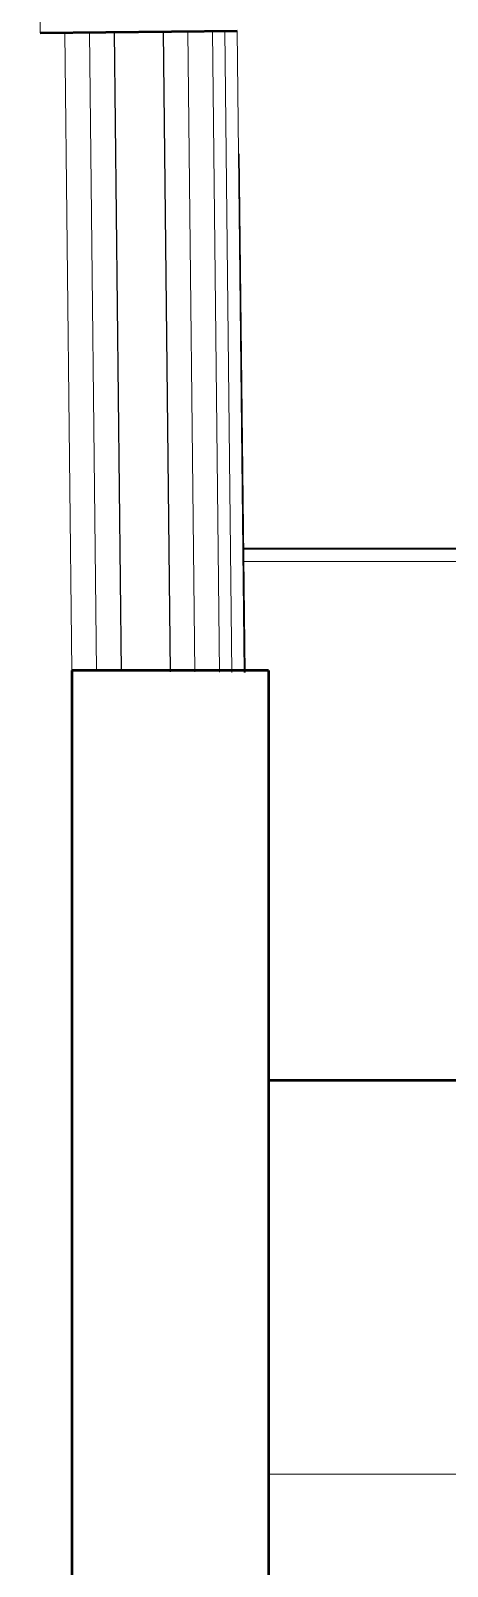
# Model space of a CAD drawing. Header units: millimetres. Extents: x 26282 to 30760, y 1404 to 4574.
# Drawn here: x 28163.6 to 28205.9, y 2658.9 to 2814.9 of the extents above; entities that cross this region are included whole.
import ezdxf

# ---------------------------------------------------------------- set-up
doc = ezdxf.new("R2010")
doc.units = ezdxf.units.MM
doc.header["$LTSCALE"] = 0.25
doc.linetypes.add('DUZ', pattern=[0])
for name, color, linetype, lineweight in [('AB-DUV', 4, 'Continuous', 50), ('Ahşap Hatch', 44, 'DUZ', 15), ('B_BOSLUK', 4, 'Continuous', 0), ('ID-ALCIPAN', 124, 'Continuous', 20), ('ID-HATCH', 252, 'Continuous', 18), ('WALLPAPER (3RDF)', 63, 'Continuous', 13)]:
    doc.layers.add(name, color=color, linetype=linetype, lineweight=lineweight)
doc.layers.add('ID-PROFIL', color=145, linetype='Continuous')
doc.linetypes.add('BATTING', pattern='A,0.0001,-0.1,[134,ltypeshp.shx,S=0.1,R=0,X=-0.1,Y=0],-0.2,[134,ltypeshp.shx,S=0.1,R=180,X=0.1,Y=0],-0.1', length=0.4001)

# ---------------------------------------------------------------- blocks, each defined once
blk = doc.blocks.new('A$C187D15ED')
blk.add_line((8594.15, 2609.68), (8614.15, 2609.88))
blk.add_line((8594.15, 2609.68), (8614.15, 2609.88))
at = {"layer": 'AB-DUV', "ltscale": 100}
for p, q in [((8597.36, 2544.88), (8597.36, 2393.32)), ((8617.36, 2544.88), (8597.36, 2544.88)), ((8617.36, 2544.88), (8617.36, 2373.68)), ((9646.64, 2503.26), (8617.36, 2503.26))]:
    blk.add_line(p, q, dxfattribs=at)
at = {"layer": 'B_BOSLUK', "lineweight": 0}
blk.add_lwpolyline([(8593.17, 2709.68), (8594.15, 2609.68)], dxfattribs=at)
at = {"layer": 'ID-ALCIPAN', "ltscale": 0.25}
for p, q in [((8612.36, 2544.72), (8611.65, 2609.85)), ((8612.36, 2544.72), (8611.65, 2609.85)), ((8613.61, 2544.71), (8612.9, 2609.87)), ((8613.61, 2544.71), (8612.9, 2609.87)), ((8614.86, 2544.69), (8614.15, 2609.88)), ((8614.86, 2544.69), (8614.15, 2609.88)), ((8597.36, 2544.88), (8596.65, 2609.71)), ((8597.36, 2544.88), (8596.65, 2609.71)), ((8614.72, 2557.22), (8805.69, 2557.22)), ((8614.74, 2555.97), (8804.44, 2555.97))]:
    blk.add_line(p, q, dxfattribs=at)
at = {"layer": 'ID-HATCH', "linetype": 'BATTING', "lineweight": 0, "ltscale": 4.5}
for p, q in [((8609.86, 2544.75), (8609.15, 2609.83)), ((8609.86, 2544.75), (8609.15, 2609.83)), ((8599.86, 2544.85), (8599.15, 2609.73)), ((8599.86, 2544.85), (8599.15, 2609.73))]:
    blk.add_line(p, q, dxfattribs=at)
at = {"layer": 'ID-PROFIL'}
for p, q in [((8606.65, 2609.81), (8607.36, 2544.77)), ((8606.65, 2609.81), (8607.36, 2544.77)), ((8601.65, 2609.76), (8602.36, 2544.83)), ((8601.65, 2609.76), (8602.36, 2544.83))]:
    blk.add_line(p, q, dxfattribs=at)
at = {"layer": 'WALLPAPER (3RDF)'}
for p, q in [((8614.96, 2544.69), (8614.38, 2597.38)), ((8614.96, 2544.69), (8614.38, 2597.38)), ((8614.72, 2557.32), (8805.79, 2557.32))]:
    blk.add_line(p, q, dxfattribs=at)

msp = doc.modelspace()

# ---------------------------------------------------------------- block references
at = {"layer": 'AB-DUV', "ltscale": 100}
msp.add_blockref('A$C187D15ED', (19570.424, 205.028, 5.126), dxfattribs=at)

# ---------------------------------------------------------------- next in the draw order: linework, layer by layer
at = {"layer": 'Ahşap Hatch', "ltscale": 0.25}
msp.add_line((28466.001, 2668.289), (28187.781, 2668.289, 5.126), dxfattribs=at)

doc.saveas('drawing.dxf')
